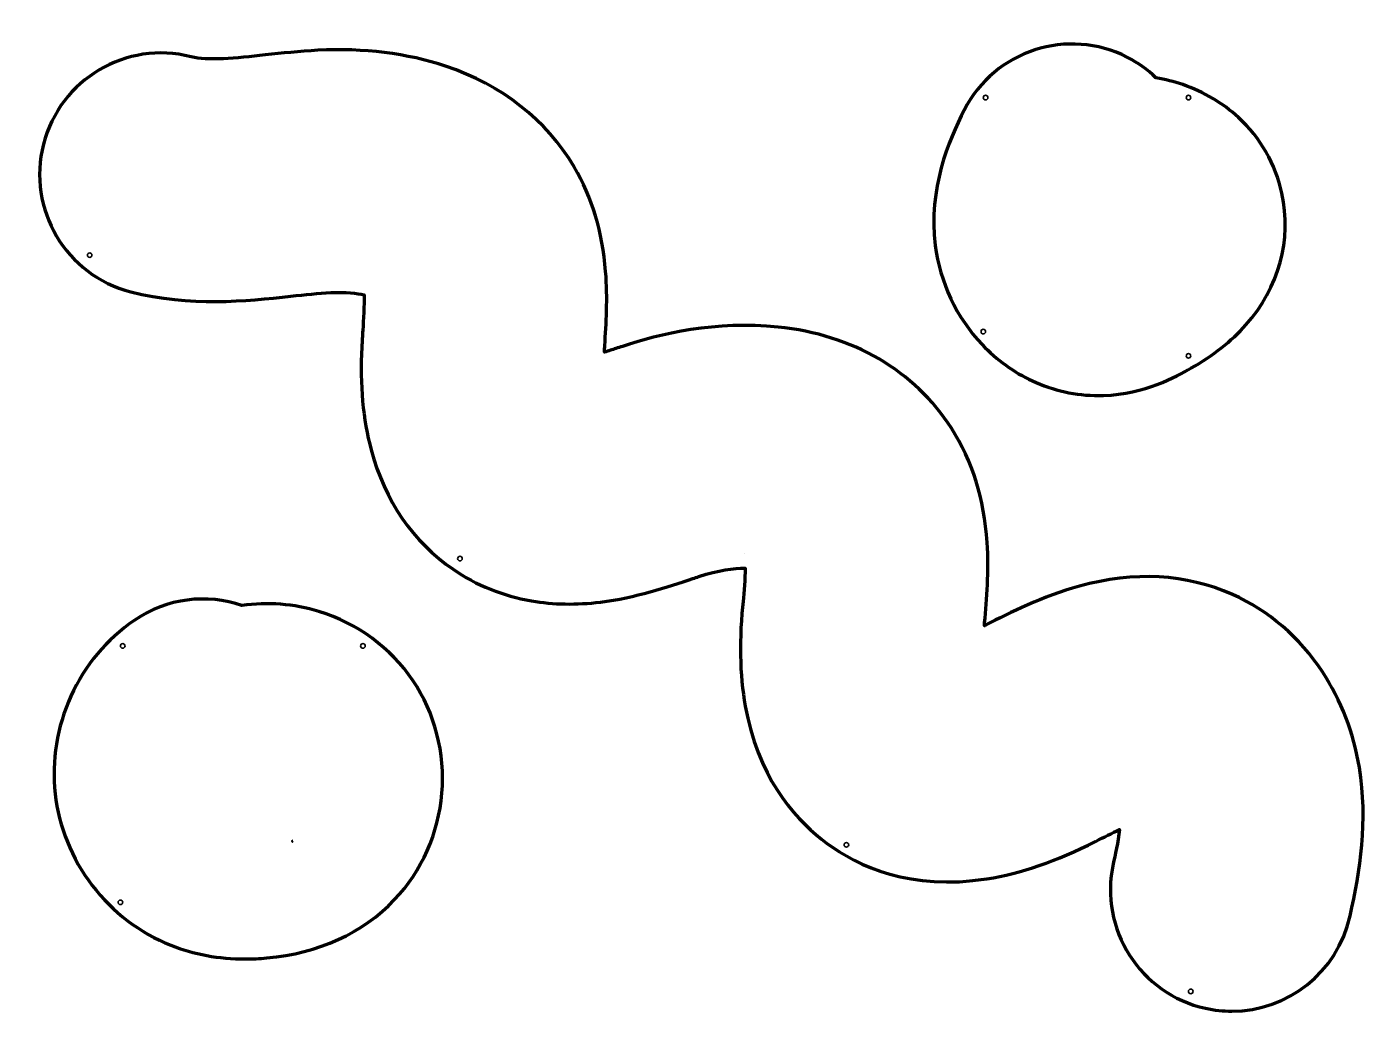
# Model space of a CAD drawing. Header units: inches. Extents: x 0.4 to 23.5, y -17.4 to -0.5.
import ezdxf

# ---------------------------------------------------------------- set-up
doc = ezdxf.new("R2010")
doc.units = ezdxf.units.IN
doc.header["$MEASUREMENT"] = 0
doc.layers.add('Layer 1', color=7, linetype='Continuous')

msp = doc.modelspace()

# ---------------------------------------------------------------- linework, layer by layer
at = {"layer": 'Layer 1', "color": 179, "lineweight": 106, "true_color": 0x231f20}
for points, knots in [([(18.824, -6.839), (18.434, -6.839), (18.043, -6.753), (17.686, -6.587), (17.364, -6.437), (17.074, -6.227), (16.824, -5.963), (16.383, -5.499), (16.097, -4.894), (16.018, -4.26), (15.897, -3.283), (16.244, -2.466), (16.515, -1.935), (17.04, -0.911), (18.295, -0.507), (19.319, -1.031), (19.504, -1.126), (19.668, -1.244), (19.81, -1.38), (19.969, -1.409), (20.122, -1.449), (20.269, -1.499), (20.635, -1.625), (20.957, -1.815), (21.227, -2.064), (21.606, -2.413), (21.865, -2.864), (21.974, -3.366), (22.148, -4.163), (21.923, -4.987), (21.356, -5.626), (21.106, -5.908), (20.796, -6.151), (20.41, -6.369), (20.153, -6.514), (19.62, -6.815), (18.909, -6.838), (18.88, -6.839), (18.852, -6.839), (18.824, -6.839)], [0, 0, 0, 0, 1, 1, 1, 2, 2, 2, 3, 3, 3, 4, 4, 4, 5, 5, 5, 6, 6, 6, 7, 7, 7, 8, 8, 8, 9, 9, 9, 10, 10, 10, 11, 11, 11, 12, 12, 12, 13, 13, 13, 13]), ([(21.112, -17.412), (20.964, -17.412), (20.813, -17.396), (20.662, -17.363), (19.538, -17.115), (18.828, -16.003), (19.076, -14.88), (19.107, -14.74), (19.157, -14.51), (19.184, -14.293), (19.056, -14.353), (18.917, -14.422), (18.768, -14.498), (18.098, -14.836), (17.489, -15.046), (16.906, -15.139), (15.599, -15.347), (14.687, -14.92), (14.152, -14.526), (13.676, -14.176), (13.054, -13.519), (12.795, -12.378), (12.674, -11.843), (12.641, -11.255), (12.697, -10.582), (12.703, -10.514), (12.709, -10.444), (12.715, -10.374), (12.729, -10.213), (12.75, -9.983), (12.754, -9.801), (12.568, -9.803), (12.289, -9.837), (11.957, -9.947), (11.923, -9.959), (11.889, -9.97), (11.854, -9.982), (11.414, -10.129), (10.867, -10.312), (10.265, -10.386), (9.853, -10.437), (9.455, -10.43), (9.083, -10.366), (8.591, -10.282), (8.137, -10.099), (7.734, -9.823), (7.048, -9.354), (6.561, -8.645), (6.326, -7.772), (6.185, -7.25), (6.131, -6.657), (6.165, -6.008), (6.17, -5.908), (6.176, -5.812), (6.182, -5.719), (6.194, -5.535), (6.209, -5.284), (6.205, -5.111), (6.087, -5.083), (5.895, -5.057), (5.632, -5.071), (5.423, -5.082), (5.192, -5.107), (4.947, -5.133), (4.176, -5.216), (3.216, -5.319), (2.197, -5.058), (1.082, -4.772), (0.41, -3.637), (0.696, -2.522), (0.982, -1.408), (2.117, -0.736), (3.232, -1.021), (3.521, -1.096), (3.998, -1.045), (4.503, -0.99), (4.792, -0.959), (5.091, -0.927), (5.412, -0.91), (6.193, -0.869), (6.951, -0.963), (7.606, -1.183), (8.574, -1.507), (9.337, -2.105), (9.813, -2.912), (10.124, -3.44), (10.301, -4.028), (10.355, -4.711), (10.391, -5.177), (10.364, -5.604), (10.34, -5.981), (10.338, -6.02), (10.335, -6.059), (10.333, -6.096), (10.405, -6.073), (10.473, -6.05), (10.532, -6.03), (10.569, -6.018), (10.606, -6.006), (10.642, -5.994), (11.278, -5.782), (12.259, -5.553), (13.316, -5.662), (14.604, -5.795), (15.662, -6.413), (16.296, -7.402), (16.654, -7.96), (16.86, -8.619), (16.909, -9.361), (16.943, -9.868), (16.902, -10.331), (16.866, -10.74), (16.864, -10.758), (16.863, -10.775), (16.861, -10.793), (16.87, -10.788), (16.879, -10.784), (16.888, -10.779), (17.299, -10.572), (17.862, -10.287), (18.493, -10.113), (19.439, -9.853), (20.324, -9.901), (21.123, -10.256), (21.743, -10.532), (22.278, -10.992), (22.67, -11.586), (22.989, -12.07), (23.208, -12.638), (23.305, -13.228), (23.455, -14.147), (23.317, -14.996), (23.145, -15.777), (22.93, -16.749), (22.069, -17.412), (21.112, -17.412)], [0, 0, 0, 0, 1, 1, 1, 2, 2, 2, 3, 3, 3, 4, 4, 4, 5, 5, 5, 6, 6, 6, 7, 7, 7, 8, 8, 8, 9, 9, 9, 10, 10, 10, 11, 11, 11, 12, 12, 12, 13, 13, 13, 14, 14, 14, 15, 15, 15, 16, 16, 16, 17, 17, 17, 18, 18, 18, 19, 19, 19, 20, 20, 20, 21, 21, 21, 22, 22, 22, 23, 23, 23, 24, 24, 24, 25, 25, 25, 26, 26, 26, 27, 27, 27, 28, 28, 28, 29, 29, 29, 30, 30, 30, 31, 31, 31, 32, 32, 32, 33, 33, 33, 34, 34, 34, 35, 35, 35, 36, 36, 36, 37, 37, 37, 38, 38, 38, 39, 39, 39, 40, 40, 40, 41, 41, 41, 42, 42, 42, 43, 43, 43, 44, 44, 44, 45, 45, 45, 45]), ([(12.742, -9.553), (12.742, -9.553), (12.742, -9.553), (12.742, -9.553), (12.742, -9.553), (12.742, -9.553), (12.742, -9.553)], [0, 0, 0, 0, 1, 1, 1, 2, 2, 2, 2]), ([(4.165, -16.516), (3.708, -16.516), (3.279, -16.437), (2.883, -16.279), (2.352, -16.068), (1.885, -15.713), (1.533, -15.251), (1.18, -14.79), (0.96, -14.246), (0.897, -13.678), (0.833, -13.11), (0.927, -12.53), (1.168, -12.002), (1.409, -11.474), (1.785, -11.024), (2.256, -10.7), (2.82, -10.313), (3.506, -10.241), (4.107, -10.444), (4.545, -10.382), (4.998, -10.416), (5.43, -10.549), (6.091, -10.752), (6.663, -11.172), (7.043, -11.732), (7.422, -12.292), (7.599, -12.98), (7.542, -13.669), (7.485, -14.357), (7.196, -15.006), (6.73, -15.496), (6.181, -16.073), (5.422, -16.419), (4.535, -16.499), (4.41, -16.51), (4.286, -16.516), (4.165, -16.516)], [0, 0, 0, 0, 1, 1, 1, 2, 2, 2, 3, 3, 3, 4, 4, 4, 5, 5, 5, 6, 6, 6, 7, 7, 7, 8, 8, 8, 9, 9, 9, 10, 10, 10, 11, 11, 11, 12, 12, 12, 12]), ([(4.978, -14.493), (4.978, -14.493), (4.977, -14.494), (4.976, -14.494), (4.977, -14.494), (4.978, -14.493), (4.978, -14.493)], [0, 0, 0, 0, 1, 1, 1, 2, 2, 2, 2])]:
    msp.add_open_spline(points, degree=3, knots=knots, dxfattribs=at)
at = {"layer": 'Layer 1', "color": 179, "lineweight": 35, "true_color": 0x231f20}
for points in [[(16.855, -1.694), (16.839, -1.71), (16.839, -1.735), (16.855, -1.75), (16.87, -1.765), (16.895, -1.765), (16.91, -1.75), (16.926, -1.735), (16.926, -1.71), (16.91, -1.694), (16.895, -1.679), (16.87, -1.679), (16.855, -1.694)], [(20.34, -1.694), (20.325, -1.71), (20.325, -1.735), (20.34, -1.75), (20.355, -1.765), (20.38, -1.765), (20.396, -1.75), (20.411, -1.735), (20.411, -1.71), (20.396, -1.694), (20.38, -1.679), (20.355, -1.679), (20.34, -1.694)], [(1.462, -4.4), (1.447, -4.416), (1.447, -4.441), (1.462, -4.456), (1.478, -4.472), (1.503, -4.472), (1.518, -4.456), (1.534, -4.441), (1.534, -4.416), (1.518, -4.4), (1.503, -4.385), (1.478, -4.385), (1.462, -4.4)], [(16.815, -5.713), (16.8, -5.728), (16.8, -5.753), (16.815, -5.769), (16.831, -5.784), (16.855, -5.784), (16.871, -5.769), (16.886, -5.753), (16.886, -5.728), (16.871, -5.713), (16.855, -5.698), (16.831, -5.698), (16.815, -5.713)], [(20.34, -6.13), (20.325, -6.145), (20.325, -6.17), (20.34, -6.185), (20.355, -6.201), (20.38, -6.201), (20.396, -6.185), (20.411, -6.17), (20.411, -6.145), (20.396, -6.13), (20.38, -6.114), (20.355, -6.114), (20.34, -6.13)], [(7.824, -9.611), (7.808, -9.626), (7.808, -9.651), (7.824, -9.667), (7.839, -9.682), (7.864, -9.682), (7.879, -9.667), (7.895, -9.651), (7.895, -9.626), (7.879, -9.611), (7.864, -9.596), (7.839, -9.596), (7.824, -9.611)], [(2.03, -11.111), (2.014, -11.126), (2.014, -11.151), (2.03, -11.167), (2.045, -11.182), (2.07, -11.182), (2.085, -11.167), (2.101, -11.151), (2.101, -11.126), (2.085, -11.111), (2.07, -11.096), (2.045, -11.096), (2.03, -11.111)], [(6.157, -11.111), (6.142, -11.126), (6.142, -11.151), (6.157, -11.167), (6.172, -11.182), (6.197, -11.182), (6.213, -11.167), (6.228, -11.151), (6.228, -11.126), (6.213, -11.111), (6.197, -11.096), (6.172, -11.096), (6.157, -11.111)], [(14.463, -14.528), (14.447, -14.543), (14.447, -14.568), (14.463, -14.583), (14.478, -14.599), (14.503, -14.599), (14.518, -14.583), (14.534, -14.568), (14.534, -14.543), (14.518, -14.528), (14.503, -14.512), (14.478, -14.512), (14.463, -14.528)], [(1.99, -15.515), (1.975, -15.53), (1.975, -15.555), (1.99, -15.571), (2.006, -15.586), (2.031, -15.586), (2.046, -15.571), (2.061, -15.555), (2.061, -15.53), (2.046, -15.515), (2.031, -15.5), (2.006, -15.5), (1.99, -15.515)], [(20.379, -17.045), (20.364, -17.06), (20.364, -17.085), (20.379, -17.101), (20.395, -17.116), (20.42, -17.116), (20.435, -17.101), (20.45, -17.085), (20.45, -17.06), (20.435, -17.045), (20.42, -17.03), (20.395, -17.03), (20.379, -17.045)]]:
    msp.add_open_spline(points, degree=3, knots=[0, 0, 0, 0, 1, 1, 1, 2, 2, 2, 3, 3, 3, 4, 4, 4, 4], dxfattribs=at)

doc.saveas('drawing.dxf')
